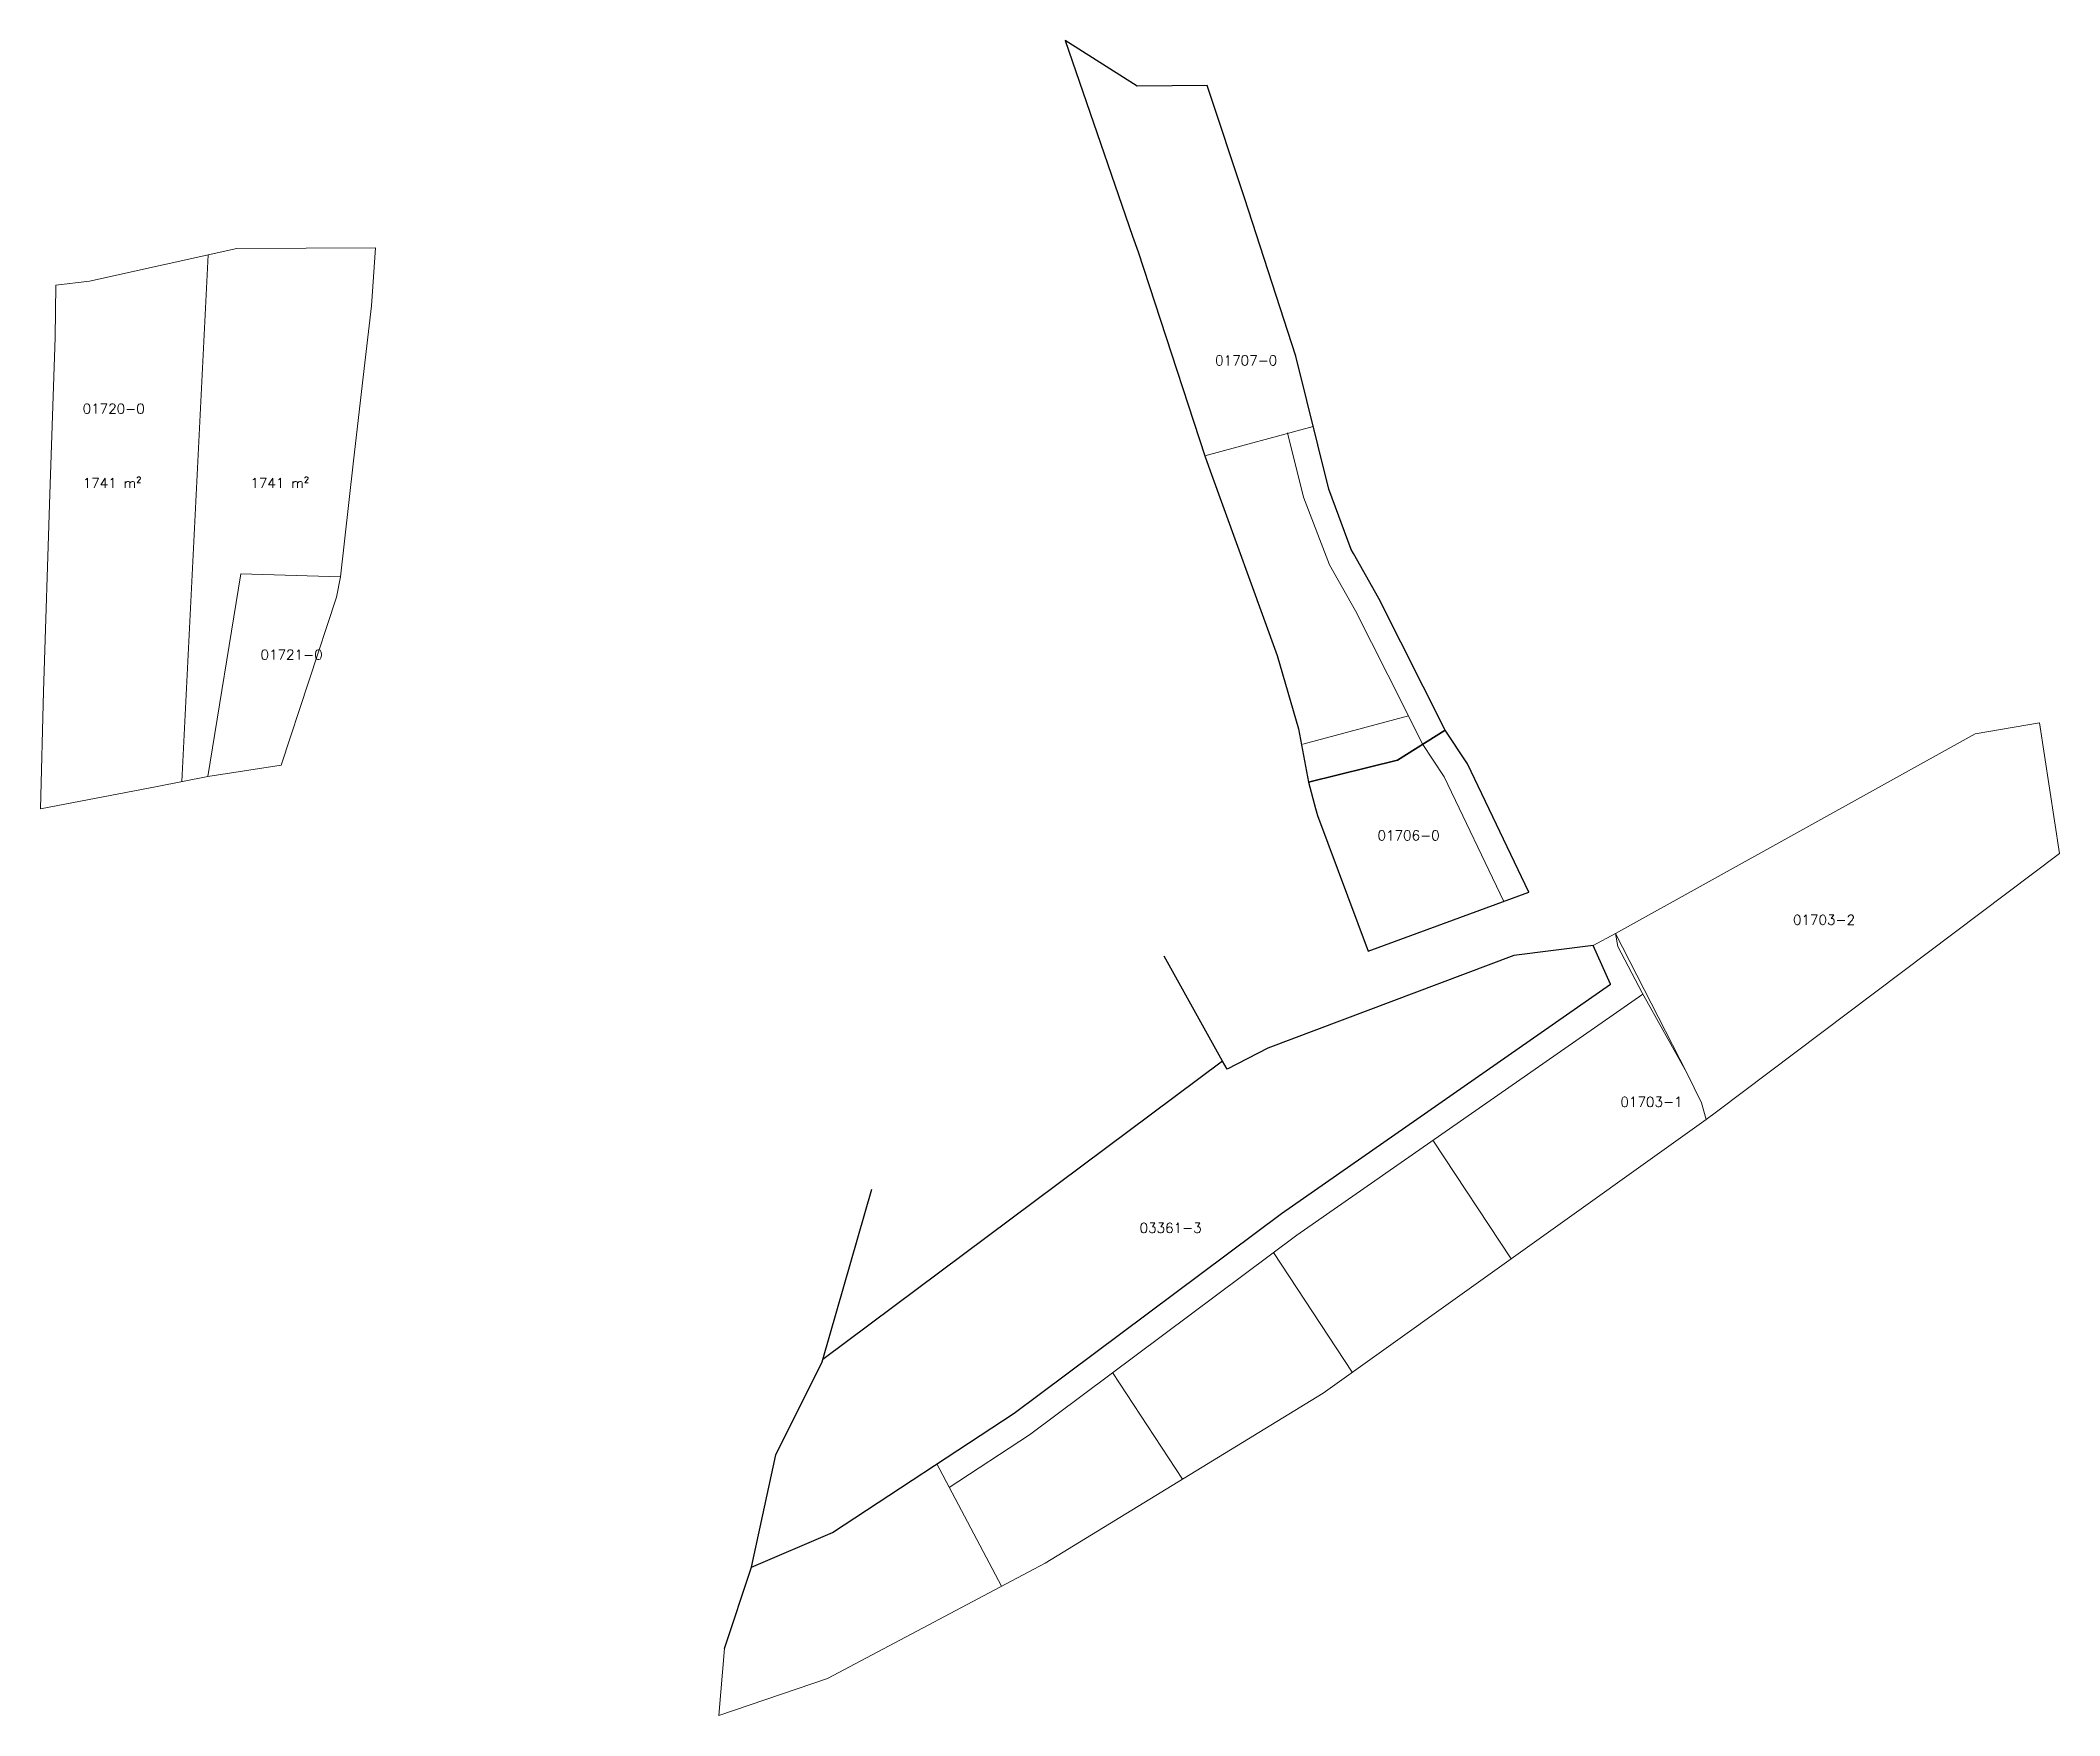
# Model space of a CAD drawing. Header units: metres. Extents: x 7514305 to 7515651, y 4686379 to 4686759.
# Drawn here: x 7514305.1 to 7514610.2, y 4686379 to 4686632.1 of the extents above.
import ezdxf

# ---------------------------------------------------------------- set-up
doc = ezdxf.new("R2010")
doc.units = ezdxf.units.M
for name, color, linetype, lineweight in [('Ndarjet', 1, 'Continuous', 0), ('Nr Parceles Baze', 7, 'Continuous', 0), ('Parcela Baze', 7, 'Continuous', 0), ('ParcReNet_12', 4, 'Continuous', 0), ('Pikat Ndarjes garb', 1, 'Continuous', 0), ('sip', 1, 'Continuous', 0)]:
    doc.layers.add(name, color=color, linetype=linetype, lineweight=lineweight)
doc.layers.add('ParcelBoundaryLine', color=7, linetype='Continuous')
doc.styles.get("Standard").update_dxf_attribs({"font": 'simplex.shx'})

msp = doc.modelspace()

# ---------------------------------------------------------------- linework, layer by layer
at = {"layer": 'Ndarjet', "flags": 128}
for points in [[(7514326.49, 4686520.09), (7514330.49, 4686599.65)], [(7514481.06, 4686569.31), (7514497.44, 4686573.71)], [(7514526.25, 4686501.99), (7514517.23, 4686520.81), (7514513.92, 4686525.85), (7514511.11, 4686531.43), (7514503.82, 4686545.87), (7514499.9, 4686552.83), (7514495.95, 4686563.05), (7514493.56, 4686572.75)], [(7514495.85, 4686525.75), (7514511.81, 4686530.04)], [(7514543.08, 4686497.15), (7514553.86, 4686476.11)], [(7514547.25, 4686487.98), (7514494.97, 4686451.57), (7514454.55, 4686421.42), (7514442.45, 4686413.44)], [(7514440.56, 4686416.99), (7514450.36, 4686398.54)]]:
    msp.add_lwpolyline(points, dxfattribs=at)
at = {"layer": 'Parcela Baze'}
for points in [[(7514459.97, 4686632.06), (7514470.82, 4686625.16)], [(7514470.15, 4686602.51), (7514459.97, 4686632.06)], [(7514470.82, 4686625.16), (7514481.42, 4686625.24)], [(7514481.42, 4686625.24), (7514487.05, 4686608.28)], [(7514487.05, 4686608.28), (7514494.83, 4686584.34)], [(7514470.15, 4686602.51), (7514470.97, 4686600.14)], [(7514312.57, 4686595.71), (7514334.83, 4686600.61)], [(7514334.83, 4686600.61), (7514355.74, 4686600.73)], [(7514355.74, 4686600.73), (7514355.14, 4686591.97)], [(7514470.97, 4686600.14), (7514481.06, 4686569.31)], [(7514307.46, 4686595.06), (7514312.57, 4686595.71)], [(7514307.38, 4686587.2), (7514307.46, 4686595.06)], [(7514355.14, 4686591.97), (7514353.82, 4686580.32)], [(7514306.55, 4686563.5), (7514307.38, 4686587.2)], [(7514494.83, 4686584.34), (7514499.77, 4686564.25)], [(7514353.82, 4686580.32), (7514352.39, 4686568.1)], [(7514352.39, 4686568.1), (7514350.46, 4686551.04)], [(7514481.89, 4686567.02), (7514492.01, 4686539.11)], [(7514305.58, 4686533.7), (7514306.55, 4686563.5)], [(7514499.77, 4686564.25), (7514503.18, 4686555.16)], [(7514503.52, 4686554.54), (7514507.35, 4686547.75)], [(7514335.44, 4686551.46), (7514330.44, 4686520.85)], [(7514335.44, 4686551.46), (7514330.44, 4686520.85)], [(7514350.46, 4686551.04), (7514335.44, 4686551.46)], [(7514350.46, 4686551.04), (7514335.44, 4686551.46)], [(7514350.46, 4686551.04), (7514349.86, 4686547.96)], [(7514349.86, 4686547.96), (7514341.52, 4686522.56)], [(7514507.35, 4686547.75), (7514517.39, 4686527.86)], [(7514492.01, 4686539.11), (7514495.23, 4686528.08)], [(7514305.13, 4686515.96), (7514305.58, 4686533.7)], [(7514597.45, 4686527.3), (7514607.17, 4686528.98)], [(7514607.17, 4686528.98), (7514610.2, 4686509.22)], [(7514495.23, 4686528.08), (7514496.74, 4686519.99)], [(7514517.39, 4686527.86), (7514510.19, 4686523.31)], [(7514520.72, 4686522.79), (7514517.39, 4686527.86)], [(7514543.08, 4686497.15), (7514597.45, 4686527.3)], [(7514341.52, 4686522.56), (7514330.44, 4686520.85)], [(7514510.19, 4686523.31), (7514496.74, 4686519.99)], [(7514530.02, 4686503.38), (7514520.72, 4686522.79)], [(7514322.76, 4686519.36), (7514305.13, 4686515.96)], [(7514330.44, 4686520.85), (7514322.76, 4686519.36)], [(7514496.74, 4686519.99), (7514497.79, 4686516.01)], [(7514498.06, 4686514.97), (7514505.72, 4686494.47)], [(7514610.2, 4686509.22), (7514558.38, 4686470.17)], [(7514505.72, 4686494.47), (7514530.02, 4686503.38)], [(7514539.75, 4686495.3), (7514527.74, 4686493.82)], [(7514539.75, 4686495.3), (7514543.08, 4686497.15)], [(7514542.37, 4686489.46), (7514539.75, 4686495.3)], [(7514543.46, 4686495.18), (7514543.08, 4686497.15)], [(7514547.13, 4686488.19), (7514543.46, 4686495.18)], [(7514492.63, 4686454.82), (7514542.37, 4686489.46)], [(7514553.86, 4686476.11), (7514547.13, 4686488.19)], [(7514556.11, 4686471.55), (7514553.86, 4686476.11)], [(7514556.78, 4686469.03), (7514556.11, 4686471.55)], [(7514498.92, 4686427.68), (7514556.78, 4686469.03)], [(7514558.38, 4686470.17), (7514556.78, 4686469.03)], [(7514452.25, 4686424.69), (7514492.63, 4686454.82)], [(7514456.93, 4686402.03), (7514498.92, 4686427.68)], [(7514424.83, 4686406.62), (7514452.25, 4686424.69)], [(7514412.55, 4686401.39), (7514424.83, 4686406.62)], [(7514408.48, 4686389.13), (7514412.55, 4686401.39)], [(7514424.06, 4686384.58), (7514456.93, 4686402.03)], [(7514407.64, 4686378.98), (7514408.48, 4686389.13)], [(7514407.64, 4686378.98), (7514424.06, 4686384.58)]]:
    msp.add_lwpolyline(points, dxfattribs=at)
at = {"layer": 'Parcela Baze', "lineweight": -3, "flags": 128}
for points in [[(7514487.05, 4686608.28), (7514481.42, 4686625.24), (7514470.82, 4686625.16), (7514459.97, 4686632.06), (7514470.15, 4686602.51), (7514470.97, 4686600.14), (7514481.06, 4686569.31), (7514481.89, 4686567.02), (7514492.01, 4686539.11), (7514495.23, 4686528.08), (7514496.74, 4686519.99), (7514510.19, 4686523.31), (7514517.39, 4686527.86), (7514507.35, 4686547.75), (7514503.52, 4686554.54), (7514503.18, 4686555.14), (7514503.18, 4686555.16), (7514499.77, 4686564.25), (7514494.83, 4686584.34)], [(7514520.72, 4686522.79), (7514517.39, 4686527.86), (7514510.19, 4686523.31), (7514496.74, 4686519.99), (7514497.79, 4686516.01), (7514498.06, 4686514.97), (7514505.72, 4686494.47), (7514530.02, 4686503.38)]]:
    msp.add_lwpolyline(points, close=True, dxfattribs=at)
at = {"layer": 'Parcela Baze', "flags": 128}
for points in [[(7514352.39, 4686568.1), (7514353.82, 4686580.32), (7514355.14, 4686591.97), (7514355.74, 4686600.73), (7514334.83, 4686600.61), (7514312.57, 4686595.71), (7514307.46, 4686595.06), (7514307.38, 4686587.2), (7514306.55, 4686563.5), (7514305.58, 4686533.7), (7514305.13, 4686515.96), (7514322.76, 4686519.36), (7514330.44, 4686520.85), (7514335.44, 4686551.46), (7514350.46, 4686551.04)], [(7514349.86, 4686547.96), (7514350.46, 4686551.04), (7514335.44, 4686551.46), (7514330.44, 4686520.85), (7514341.52, 4686522.56)], [(7514556.78, 4686469.03), (7514556.11, 4686471.55), (7514553.86, 4686476.11), (7514547.13, 4686488.19), (7514543.46, 4686495.18), (7514543.08, 4686497.15), (7514539.75, 4686495.3), (7514542.37, 4686489.46), (7514492.63, 4686454.82), (7514452.25, 4686424.69), (7514424.83, 4686406.62), (7514412.55, 4686401.39), (7514408.48, 4686389.13), (7514407.64, 4686378.98), (7514424.06, 4686384.58), (7514456.93, 4686402.03), (7514498.92, 4686427.68)]]:
    msp.add_lwpolyline(points, close=True, dxfattribs=at)
at = {"layer": 'ParcelBoundaryLine', "color": 5}
for points in [[(7514539.75, 4686495.3), (7514527.74, 4686493.82)], [(7514542.37, 4686489.46), (7514539.75, 4686495.3)], [(7514483.75, 4686477.87), (7514474.93, 4686493.71)], [(7514527.74, 4686493.82), (7514490.6, 4686479.82)], [(7514492.63, 4686454.82), (7514542.37, 4686489.46)], [(7514490.6, 4686479.82), (7514484.45, 4686476.62)], [(7514483.75, 4686477.87), (7514423.33, 4686432.78)], [(7514484.45, 4686476.62), (7514483.75, 4686477.87)], [(7514423.33, 4686432.78), (7514430.73, 4686458.52)], [(7514452.25, 4686424.69), (7514492.63, 4686454.82)], [(7514416.24, 4686418.37), (7514423.23, 4686432.41)], [(7514423.23, 4686432.41), (7514423.33, 4686432.78)], [(7514424.83, 4686406.62), (7514452.25, 4686424.69)], [(7514412.55, 4686401.39), (7514416.24, 4686418.37)], [(7514412.55, 4686401.39), (7514424.83, 4686406.62)], [(7514408.48, 4686389.13), (7514412.55, 4686401.39)]]:
    msp.add_lwpolyline(points, dxfattribs=at)
at = {"layer": 'ParcReNet_12', "flags": 128}
for points in [[(7514494.83, 4686584.34), (7514487.05, 4686608.28), (7514481.42, 4686625.24), (7514470.82, 4686625.16), (7514459.97, 4686632.06), (7514470.15, 4686602.51), (7514470.97, 4686600.14), (7514481.06, 4686569.31), (7514481.89, 4686567.02), (7514492.01, 4686539.11), (7514495.23, 4686528.08), (7514496.74, 4686519.99), (7514497.79, 4686516.01), (7514498.06, 4686514.97), (7514505.72, 4686494.47), (7514530.02, 4686503.38), (7514520.72, 4686522.79), (7514517.39, 4686527.86), (7514507.35, 4686547.75), (7514503.52, 4686554.54), (7514503.18, 4686555.14), (7514503.18, 4686555.16), (7514499.77, 4686564.25)], [(7514350.46, 4686551.04), (7514352.39, 4686568.1), (7514353.82, 4686580.32), (7514355.14, 4686591.97), (7514355.74, 4686600.73), (7514334.83, 4686600.61), (7514312.57, 4686595.71), (7514307.46, 4686595.06), (7514307.38, 4686587.2), (7514306.55, 4686563.5), (7514305.58, 4686533.7), (7514305.13, 4686515.96), (7514322.76, 4686519.36), (7514330.44, 4686520.85), (7514341.52, 4686522.56), (7514349.86, 4686547.96)]]:
    msp.add_lwpolyline(points, close=True, dxfattribs=at)
at = {"layer": 'Pikat Ndarjes garb', "flags": 128}
for points in [[(7514527.32, 4686447.98), (7514515.52, 4686465.89)], [(7514503.34, 4686430.84), (7514491.42, 4686448.93)], [(7514477.7, 4686414.72), (7514467.11, 4686430.79)]]:
    msp.add_lwpolyline(points, dxfattribs=at)

# ---------------------------------------------------------------- texts
at = {"layer": 'Nr Parceles Baze'}
for s, p in [('01707-0', (7514482.61, 4686582.97)), ('01720-0', (7514311.52, 4686575.67)), ('01721-0', (7514338.39, 4686538.51)), ('01706-0', (7514507.15, 4686511.2)), ('01703-2', (7514569.92, 4686498.45)), ('01703-1', (7514543.85, 4686470.95)), ('03361-3', (7514471.2, 4686451.91))]:
    msp.add_text(s, height=1.5, dxfattribs=at).set_placement(p)
at = {"layer": 'sip'}
for p in [(7514311.52, 4686564.44), (7514336.85, 4686564.44)]:
    msp.add_text('1741 m²', height=1.5, dxfattribs=at).set_placement(p)

doc.saveas('drawing.dxf')
